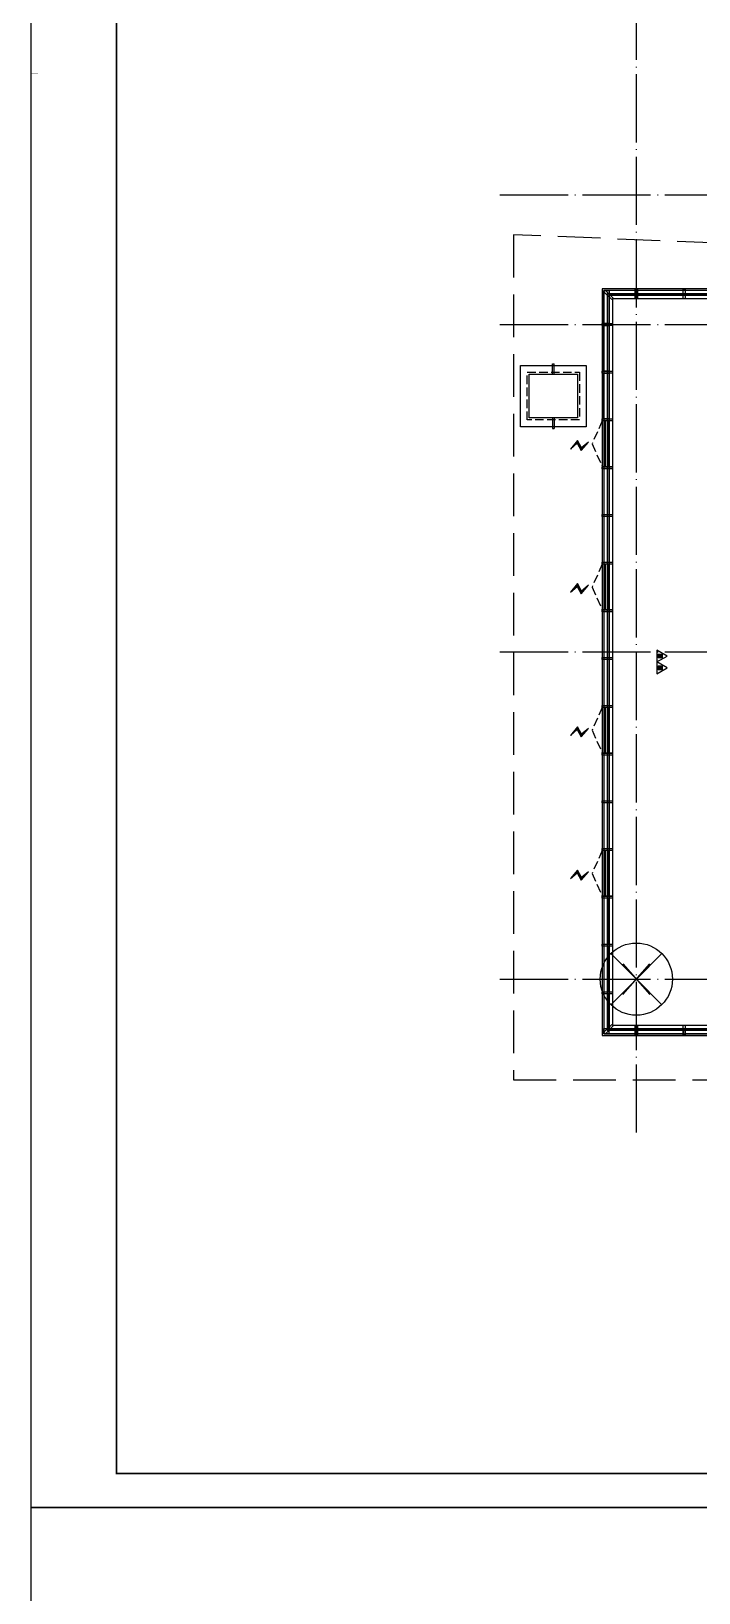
# Model space of a CAD drawing. Extents: x -2209072 to 495824, y -92434 to 572724.
# Drawn here: x -17750 to 1832, y 71103 to 116901 of the extents above; entities that cross this region are included whole.
import ezdxf

# ---------------------------------------------------------------- set-up
doc = ezdxf.new("R2010")
doc.units = 0
doc.header["$LTSCALE"] = 1000
doc.header["$MEASUREMENT"] = 0
for name, pattern in [('6#7#幕墙$0$DASH', [0.35, 0.25, -0.1]), ('X-104 6#7#平面$0$104-1112 结构$0$$AUDIT_BAD_LTYPE1', [0]), ('X-104 6#7#平面$0$DASH', [0.35, 0.25, -0.1]), ('X-104 6#7#平面$0$DOTE', [2.42, 2, -0.2, 0.02, -0.2])]:
    doc.linetypes.add(name, pattern=pattern)
doc.layers.get('0').update_dxf_attribs({"linetype": 'CONTINUOUS'})
doc.layers.get('Defpoints').update_dxf_attribs({"linetype": 'CONTINUOUS'})
doc.layers.add('6#7#幕墙$0$04-不打印_辅助线', color=165, linetype='CONTINUOUS', plot=False)
doc.layers.add('X-104 6#7#平面$0$04-不打印_辅助线', color=165, linetype='CONTINUOUS', plot=False)
for name, color, linetype in [('6#7#幕墙$0$04-电动窗', 1, 'CONTINUOUS'), ('6#7#幕墙$0$A-C_玻璃幕墙', 140, 'CONTINUOUS'), ('6#7#幕墙$0$A-C_窗', 140, 'CONTINUOUS'), ('6#7#幕墙$0$A-O_屋面', 201, 'CONTINUOUS'), ('6#7#幕墙$0$A-TECH_结构', 21, 'CONTINUOUS'), ('X-104 6#7#平面$0$01-标注_轴线坐标', 132, 'CONTINUOUS'), ('X-104 6#7#平面$0$A-TECH_结构', 21, 'CONTINUOUS'), ('X-104 6#7#平面$0$A_AXIS-轴线', 36, 'X-104 6#7#平面$0$DOTE'), ('X-104 6#7#平面$0$EQUIP_消防-01', 7, 'CONTINUOUS'), ('X-104 6#7#平面$0$TWT_TEXT', 7, 'CONTINUOUS'), ('X-104 6#7#平面$0$水-消防_消火栓', 41, 'CONTINUOUS'), ('X-104 6#7#平面$0$看线', 241, 'CONTINUOUS')]:
    doc.layers.add(name, color=color, linetype=linetype)
doc.layers.add('X-104 6#7#平面$0$000套内', color=226, linetype='CONTINUOUS', lineweight=30, plot=False)
doc.layers.get('X-104 6#7#平面$0$04-不打印_辅助线').off()

# ---------------------------------------------------------------- blocks, each defined once
blk = doc.blocks.new('X-104 6#7#平面$0$FDFSG')
at = {"layer": 'Defpoints'}
blk.add_lwpolyline([(-749, 749), (0, 0), (-749, -749), (749, 749), (0, 0), (749, -749)], dxfattribs=at)
blk.add_circle((0, 0), 1059, dxfattribs=at)
blk = doc.blocks.new('X-104 6#7#平面$0$A$C1863634F')
at = {"layer": 'X-104 6#7#平面$0$A_AXIS-轴线'}
for points in [[(0, -4500), (0, 60900)], [(-4000, 23000), (117300, 23000)], [(-4000, 19200), (117300, 19200)], [(-4000, 9600), (117300, 9600)], [(-4000, 0), (117300, 0)]]:
    blk.add_lwpolyline(points, dxfattribs=at)
at = {"layer": 'X-104 6#7#平面$0$04-不打印_辅助线'}
blk.add_blockref('X-104 6#7#平面$0$FDFSG', (0, 0), dxfattribs=at)
blk = doc.blocks.new('X-104 6#7#平面$0$1f结构')
at = {"layer": 'Defpoints'}
for p, q in [((-400, -450), (400, 450)), ((-400, 450), (400, -450))]:
    blk.add_line(p, q, dxfattribs=at)
blk = doc.blocks.new('X-104 6#7#平面$0$efrgh')
at = {"layer": 'X-104 6#7#平面$0$A-TECH_结构'}
blk.add_lwpolyline([(-700, 109050), (-700, 87750), (51100, 87750), (51100, 109050)], close=True, dxfattribs=at)
blk = doc.blocks.new('X-104 6#7#平面$0$fgh')
at = {"layer": 'X-104 6#7#平面$0$A-TECH_结构'}
blk.add_lwpolyline([(7319, -108772), (7319, -130072), (59119, -130072), (59119, -108772)], close=True, dxfattribs=at)
blk = doc.blocks.new('图框-A0+1-4')
for points, const_width in [([(0.02, 0.02), (1486.02, 0.02), (1486.02, 841.03), (0.02, 841.03)], 0.05), ([(1411.02, 831.03), (25.02, 831.03), (25.02, 10.03), (1411.02, 10.03)], 0.5)]:
    blk.add_lwpolyline(points, close=True, dxfattribs=dict(const_width=const_width))
at = {"const_width": 0.05}
blk.add_lwpolyline([(0.02, 420.53), (2.02, 420.53)], dxfattribs=at)
blk = doc.blocks.new('6#7#幕墙$0$FDFSG')
at = {"layer": 'Defpoints'}
blk.add_lwpolyline([(-749, 749), (0, 0), (-749, -749), (749, 749), (0, 0), (749, -749)], dxfattribs=at)
blk.add_circle((0, 0), 1059, dxfattribs=at)
blk = doc.blocks.new('6#7#幕墙$0$RDSSSD')
at = {"layer": '6#7#幕墙$0$A-C_玻璃幕墙'}
for points in [[(-30, 87750), (30, 87750), (30, 87450), (-30, 87450)], [(1370, 87750), (1430, 87750), (1430, 87450), (1370, 87450)], [(2770, 87750), (2830, 87750), (2830, 87450), (2770, 87450)], [(4170, 87750), (4230, 87750), (4230, 87450), (4170, 87450)], [(5570, 87750), (5630, 87750), (5630, 87450), (5570, 87450)], [(6970, 87750), (7030, 87750), (7030, 87450), (6970, 87450)], [(8370, 87750), (8430, 87750), (8430, 87450), (8370, 87450)], [(9770, 87750), (9830, 87750), (9830, 87450), (9770, 87450)], [(11170, 87750), (11230, 87750), (11230, 87450), (11170, 87450)], [(12570, 87750), (12630, 87750), (12630, 87450), (12570, 87450)], [(13970, 87750), (14030, 87750), (14030, 87450), (13970, 87450)], [(15370, 87750), (15430, 87750), (15430, 87450), (15370, 87450)], [(16770, 87750), (16830, 87750), (16830, 87450), (16770, 87450)], [(18170, 87750), (18230, 87750), (18230, 87450), (18170, 87450)], [(19570, 87750), (19630, 87750), (19630, 87450), (19570, 87450)], [(20970, 87750), (21030, 87750), (21030, 87450), (20970, 87450)], [(22370, 87750), (22430, 87750), (22430, 87450), (22370, 87450)], [(23770, 87750), (23830, 87750), (23830, 87450), (23770, 87450)], [(25170, 87750), (25230, 87750), (25230, 87450), (25170, 87450)], [(26570, 87750), (26630, 87750), (26630, 87450), (26570, 87450)], [(27970, 87750), (28030, 87750), (28030, 87450), (27970, 87450)], [(29370, 87750), (29430, 87750), (29430, 87450), (29370, 87450)], [(30770, 87750), (30830, 87750), (30830, 87450), (30770, 87450)], [(32170, 87750), (32230, 87750), (32230, 87450), (32170, 87450)], [(33570, 87750), (33630, 87750), (33630, 87450), (33570, 87450)], [(34970, 87750), (35030, 87750), (35030, 87450), (34970, 87450)], [(36370, 87750), (36430, 87750), (36430, 87450), (36370, 87450)], [(37770, 87750), (37830, 87750), (37830, 87450), (37770, 87450)], [(39170, 87750), (39230, 87750), (39230, 87450), (39170, 87450)], [(40570, 87750), (40630, 87750), (40630, 87450), (40570, 87450)], [(41970, 87750), (42030, 87750), (42030, 87450), (41970, 87450)], [(43370, 87750), (43430, 87750), (43430, 87450), (43370, 87450)], [(44770, 87750), (44830, 87750), (44830, 87450), (44770, 87450)], [(46170, 87750), (46230, 87750), (46230, 87450), (46170, 87450)], [(47570, 87750), (47630, 87750), (47630, 87450), (47570, 87450)], [(48970, 87750), (49030, 87750), (49030, 87450), (48970, 87450)], [(50370, 87750), (50430, 87750), (50430, 87450), (50370, 87450)]]:
    blk.add_lwpolyline(points, close=True, dxfattribs=at)
blk = doc.blocks.new('6#7#幕墙$0$ii')
blk.add_lwpolyline([(-1340, 0), (0, 0), (0, -150), (-1340, -150)], close=True)
blk = doc.blocks.new('6#7#幕墙$0$$1$')
blk.add_lwpolyline([(-970, 0), (0, 0), (0, -150), (-970, -150)], close=True)
blk = doc.blocks.new('6#7#幕墙$0$$TCHSYS$WIN2D')
for p, q in [((-0.5, 0.5), (0.5, 0.5)), ((-0.5, 0.5), (-0.5, -0.5)), ((0.5, 0.5), (0.5, -0.5)), ((0.5, 0.167), (-0.5, 0.167)), ((0.5, -0.167), (-0.5, -0.167)), ((-0.5, -0.5), (0.5, -0.5))]:
    blk.add_line(p, q)
blk = doc.blocks.new('6#7#幕墙$0$开启扇')
at = {"layer": '6#7#幕墙$0$04-电动窗'}
h = blk.add_hatch(color=1, dxfattribs=at)
h.dxf.hatch_style = 1
h.paths.add_polyline_path([(822, 978), (651, 790), (867, 672), (619, 453), (788, 663), (571, 780)])
at = {"layer": '6#7#幕墙$0$04-电动窗', "color": 1}
blk.add_lwpolyline([(822, 978), (651, 790), (867, 672), (619, 453), (788, 663), (571, 780), (822, 978)], close=True, dxfattribs=at)
at = {"layer": '6#7#幕墙$0$A-C_窗', "linetype": '6#7#幕墙$0$DASH'}
blk.add_lwpolyline([(0, 50), (670, 350), (1340, 50)], dxfattribs=at)
at = {"layer": '6#7#幕墙$0$A-C_窗', "xscale": -1340, "yscale": 300, "zscale": 1340, "rotation": 180}
blk.add_blockref('6#7#幕墙$0$$TCHSYS$WIN2D', (670, -100), dxfattribs=at)
blk = doc.blocks.new('6#7#幕墙$0$jiao')
at = {"layer": '6#7#幕墙$0$A-C_窗'}
blk.add_lwpolyline([(51079, -1171), (51308, -1400), (51350, -1358), (51121, -1129)], close=True, dxfattribs=at)
blk = doc.blocks.new('*U1967')
blk.add_lwpolyline([(-1360, 0), (-20, 0), (-20, -150), (-1360, -150)], close=True)
blk = doc.blocks.new('*U1968')
blk.add_lwpolyline([(-1360, 0), (-440, 0), (-440, -150), (-1360, -150)], close=True)
blk = doc.blocks.new('*U1960')
at = {"layer": '6#7#幕墙$0$A-C_玻璃幕墙', "xscale": -1, "rotation": 90}
blk.add_blockref('6#7#幕墙$0$开启扇', (50, 670), dxfattribs=at)
blk = doc.blocks.new('6#7#幕墙')
at = {"layer": '6#7#幕墙$0$04-不打印_辅助线'}
for points in [[(-17750, 162700), (139900, 162700), (139900, 73600), (-17750, 73600)], [(-17750, 73600), (139900, 73600), (139900, -15500), (-17750, -15500)]]:
    blk.add_lwpolyline(points, close=True, dxfattribs=at)
at = {"layer": '6#7#幕墙$0$A-C_玻璃幕墙'}
blk.add_lwpolyline([(-1000, 109350), (-1000, 87450), (51400, 87450), (51400, 109350), (-1000, 109350)], dxfattribs=at)
for points in [[(-950, 109300), (-950, 87500), (51350, 87500), (51350, 109300)], [(-800, 109150), (-800, 87650), (51200, 87650), (51200, 109150)], [(-30, 109350), (30, 109350), (30, 109050), (-30, 109050)], [(1370, 109350), (1430, 109350), (1430, 109050), (1370, 109050)], [(-700, 108330), (-700, 108270), (-1000, 108270), (-1000, 108330)], [(-700, 106930), (-700, 106870), (-1000, 106870), (-1000, 106930)], [(-700, 105530), (-700, 105470), (-1000, 105470), (-1000, 105530)], [(-700, 104130), (-700, 104070), (-1000, 104070), (-1000, 104130)], [(-700, 102730), (-700, 102670), (-1000, 102670), (-1000, 102730)], [(-700, 101330), (-700, 101270), (-1000, 101270), (-1000, 101330)], [(-700, 99930), (-700, 99870), (-1000, 99870), (-1000, 99930)], [(-700, 98530), (-700, 98470), (-1000, 98470), (-1000, 98530)], [(-700, 97130), (-700, 97070), (-1000, 97070), (-1000, 97130)], [(-700, 95730), (-700, 95670), (-1000, 95670), (-1000, 95730)], [(-700, 94330), (-700, 94270), (-1000, 94270), (-1000, 94330)], [(-700, 92930), (-700, 92870), (-1000, 92870), (-1000, 92930)], [(-700, 91530), (-700, 91470), (-1000, 91470), (-1000, 91530)], [(-700, 90130), (-700, 90070), (-1000, 90070), (-1000, 90130)], [(-700, 88730), (-700, 88670), (-1000, 88670), (-1000, 88730)], [(-950, 88670), (-950, 87500), (-800, 87500), (-800, 88670)]]:
    blk.add_lwpolyline(points, close=True, dxfattribs=at)
at = {"layer": '6#7#幕墙$0$A-C_窗'}
blk.add_lwpolyline([(-679, 87729), (-908, 87500), (-950, 87542), (-721, 87771)], close=True, dxfattribs=at)
at = {"layer": '6#7#幕墙$0$A-O_屋面', "linetype": '6#7#幕墙$0$DASH', "ltscale": 5}
blk.add_lwpolyline([(35668, 109350), (-3600, 110930), (-3600, 86150), (36700, 86150), (36700, 87450)], dxfattribs=at)
at = {"layer": '6#7#幕墙$0$A-TECH_结构'}
blk.add_lwpolyline([(-700, 109050), (-700, 87750), (51100, 87750), (51100, 109050)], close=True, dxfattribs=at)
at = {"color": 0, "linetype": 'ByBlock', "lineweight": -2, "transparency": 16777216}
blk.add_blockref('*U1960', (-1000, 92200), dxfattribs=at)
at = {"layer": '6#7#幕墙$0$04-不打印_辅助线', "rotation": 359.9999999999999}
blk.add_blockref('6#7#幕墙$0$FDFSG', (0, 89100), dxfattribs=at)
at = {"layer": '6#7#幕墙$0$A-C_玻璃幕墙'}
for name, p, rotation in [('6#7#幕墙$0$$1$', (-950, 109300), 90), ('6#7#幕墙$0$ii', (-950, 108270), 90), ('6#7#幕墙$0$ii', (-950, 106870), 90), ('*U1968', (410, 87650), 359.9980808591542), ('*U1967', (1390, 87650), 359.9980808591542), ('*U1967', (2790, 87650), 359.9980808591542)]:
    blk.add_blockref(name, p, dxfattribs=dict(at, rotation=rotation))
at = {"layer": '6#7#幕墙$0$A-C_玻璃幕墙', "xscale": -1, "rotation": 90}
for name, p in [('6#7#幕墙$0$开启扇', (-950, 105470)), ('6#7#幕墙$0$开启扇', (-950, 101270)), ('6#7#幕墙$0$开启扇', (-950, 97070)), ('6#7#幕墙$0$ii', (-950, 90130)), ('6#7#幕墙$0$ii', (-950, 88730))]:
    blk.add_blockref(name, p, dxfattribs=at)
at = {"layer": '6#7#幕墙$0$A-C_窗', "rotation": 180}
blk.add_blockref('6#7#幕墙$0$jiao', (50400, 107900), dxfattribs=at)
at = {"layer": '6#7#幕墙$0$A-C_窗'}
blk.add_blockref('6#7#幕墙$0$RDSSSD', (0, 0), dxfattribs=at)
blk = doc.blocks.new('X-104 6#7#平面$0$$TWTSYS$00000546')
h = blk.add_hatch()
h.set_pattern_fill('ANSI31', color=256, scale=200, style=0)
h.set_pattern_definition([(45, (-38543.802, -6670.83), (-17.67767, 17.67767), [])])
h.paths.add_polyline_path([(-65, 174), (65, 174), (65, 44), (-65, 44)])
for points in [[(0, 344), (-198, 0), (198, 0)], [(-65, 174), (65, 174), (65, 44), (-65, 44)]]:
    blk.add_lwpolyline(points, close=True)
blk = doc.blocks.new('X-104 6#7#平面$0$灭火器1')
at = {"layer": 'X-104 6#7#平面$0$EQUIP_消防-01', "xscale": 0.88, "yscale": 0.88, "zscale": 0.88, "rotation": 270}
for p in [(283402, 14626), (283402, 14277)]:
    blk.add_blockref('X-104 6#7#平面$0$$TWTSYS$00000546', p, dxfattribs=at)
blk = doc.blocks.new('X-104 6#7#平面$0$A$C61334207')
at = {"layer": 'X-104 6#7#平面$0$TWT_TEXT', "linetype": 'ByBlock'}
blk.add_blockref('X-104 6#7#平面$0$灭火器1', (-282800, 83951), dxfattribs=at)
blk = doc.blocks.new('X-104 6#7#平面')
at = {"layer": 'X-104 6#7#平面$0$000套内'}
blk.add_lwpolyline([(23050, 98700), (13750, 98700), (13750, 98700), (13750, 98700), (13750, 109200), (-850, 109200), (-850, 87600), (35000, 87600), (35000, 94100), (26900, 94100), (26900, 98700), (24850, 98700), (24850, 98200), (23050, 98200), (23050, 98700)], dxfattribs=at)
at = {"layer": 'X-104 6#7#平面$0$看线'}
for p, q in [((-2460, 106840), (-2460, 107150)), ((-2460, 107150), (-2410, 107150)), ((-2410, 106840), (-2410, 107150)), ((-2460, 105560), (-2460, 105250)), ((-2410, 105560), (-2410, 105250)), ((-2460, 105250), (-2410, 105250))]:
    blk.add_line(p, q, dxfattribs=at)
for points in [[(-3400, 107100), (-1470, 107100), (-1470, 105300), (-3400, 105300)], [(-3140, 106840), (-1730, 106840), (-1730, 105560), (-3140, 105560)]]:
    blk.add_lwpolyline(points, close=True, dxfattribs=at)
at = {"layer": 'X-104 6#7#平面$0$看线', "linetype": 'X-104 6#7#平面$0$DASH'}
blk.add_lwpolyline([(-3200, 106900), (-1670, 106900), (-1670, 105500), (-3200, 105500)], close=True, dxfattribs=at)
at = {"linetype": 'X-104 6#7#平面$0$104-1112 结构$0$$AUDIT_BAD_LTYPE1'}
blk.add_blockref('X-104 6#7#平面$0$A$C61334207', (0, 0), dxfattribs=at)
for name, p in [('6#7#幕墙', (0, 0)), ('X-104 6#7#平面$0$1f结构', (0, 89100))]:
    blk.add_blockref(name, p)
at = {"xscale": 100, "yscale": 100, "zscale": 100}
blk.add_blockref('图框-A0+1-4', (-17750, 73600), dxfattribs=at)
at = {"layer": 'X-104 6#7#平面$0$01-标注_轴线坐标'}
blk.add_blockref('X-104 6#7#平面$0$A$C1863634F', (0, 89100), dxfattribs=at)
at = {"layer": 'X-104 6#7#平面$0$A-TECH_结构'}
blk.add_blockref('X-104 6#7#平面$0$fgh', (-8019, 217823), dxfattribs=at)
at = {"layer": 'X-104 6#7#平面$0$水-消防_消火栓', "linetype": 'ByBlock'}
blk.add_blockref('X-104 6#7#平面$0$efrgh', (0, 0), dxfattribs=at)

msp = doc.modelspace()

# ---------------------------------------------------------------- block references
msp.add_blockref('X-104 6#7#平面', (0, 0))

doc.saveas('drawing.dxf')
